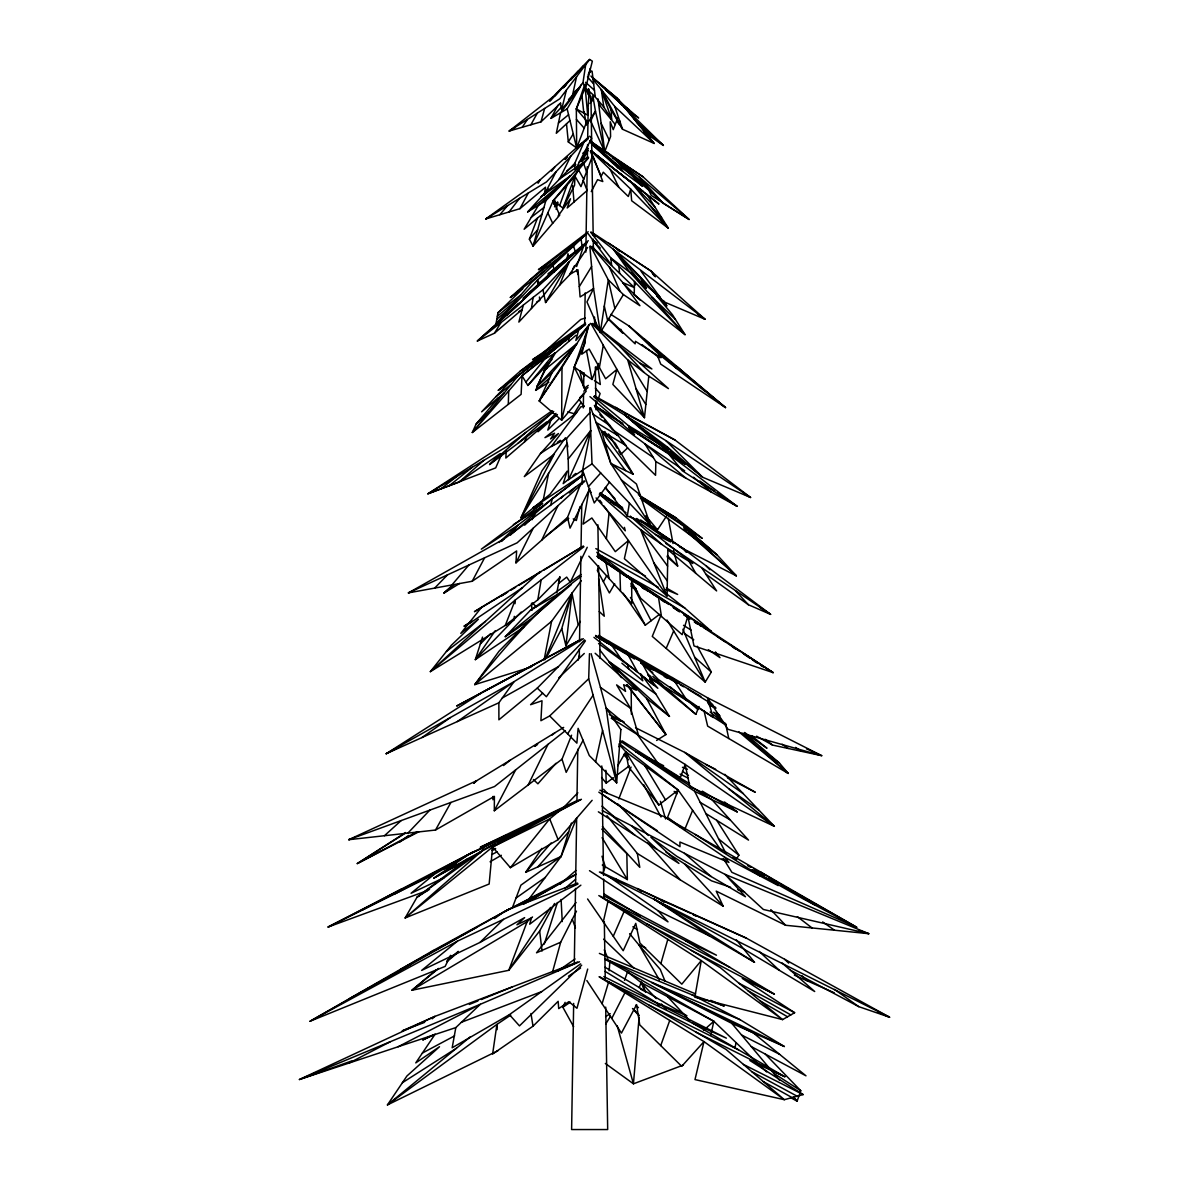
<?xml version="1.0" encoding="UTF-8"?>
<svg xmlns="http://www.w3.org/2000/svg" width="1189" height="1189" viewBox="0 0 1189 1189"><rect width="100%" height="100%" fill="white"/><g stroke="black" fill="none" stroke-linecap="round" stroke-linejoin="round"><path stroke-width="1.5" d="M551.904 372.945L536.804 386.633L545.751 369.021L576.799 343.68L561.981 367.475L561.654 420.222L539.212 401.02L551.904 372.945L576.799 343.68L587.708 326.499M571.567 735.188L562.011 759.191L494.312 810.749L494.401 796.362L435.501 830.041L348.719 839.702L476.64 780.742L563.675 727.415M573.663 1003.412L571.612 1129.55L607.683 1129.55L605.706 1007.113M574.287 964.457L575.521 888.391M575.58 884.69L576.665 817.898M576.933 801.208L577.78 749.263M579.251 658.379L579.4 649.105M579.519 641.674L580.901 556.348M581.049 547.074L581.748 504.404M582.075 483.997L582.283 471.022M583.309 407.946L583.546 393.098M583.65 387.54L583.888 372.692M584.661 324.463L585.181 292.94M585.835 252.127L587.217 166.787M587.336 159.371L587.589 144.538M587.678 138.964L588.154 109.284M588.392 94.451L588.481 88.878M599.286 494.163L640.559 529.64L667.921 548.679L667.074 595.942L624.359 558.667L628.431 540.549L603.938 506.024M595.466 406.772L644.914 443.854L655.838 461.614L655.555 475.303L627.614 447.926L620.554 439.454M508.298 404.364L508.699 390.913M542.674 693.172L530.591 704.705L542.006 700.767L540.906 720.727L549.675 715.941L576.873 743.14L578.107 728.352L589.283 755.535L616.66 782.912L588.689 678.756L589.476 653.697M492.959 799.796L493.093 796.407M583.754 179.242L578.508 169.834L574.971 176.24L574.569 185.216L562.962 208.12L553.242 200.688L588.466 157.899M585.523 324.463L522.016 375.709L521.124 394.332L472.286 432.528L476.135 424.012L498.518 397.706M580.024 485.617L567.525 517.423L515.967 562.858L516.621 550.968L472.196 581.258L408.377 592.88L504.225 538.825L584.037 480.936M506.217 451.196L505.845 458.033L543.18 425.811M514.317 616.348L514.109 619.959L430.329 671.666L451.285 645.33L478.35 619.261L460.782 633.395L481.619 607.222L583.413 545.989M515.015 603.685L515.209 600.073L583.948 546.717M584.408 85.608L576.323 108.927L587.708 115.17L588.837 95.492L585.211 87.793L585.449 84.122M591.632 144.151L617.76 167.723L642.342 186.108L642.55 182.987M609.154 970.819L609.853 961.99M639.102 1017.398L633.44 1083.803L683.348 1065.062M568.699 341.065L568.996 337.646L565.548 341.05M581.421 799.29L492.588 846.999L489.155 884.007L405.137 917.967L417.071 897.145L467.886 858.607L495.263 844.041M606.39 538.84L609.036 513.217M592.181 323.75L627.673 359.836L648.808 376.155L644.468 417.696L612.84 384.419L616.942 369.393L591.468 324.389M580.381 621.416L565.919 645.731L572.013 593.207L581.228 580.752M582.982 82.65L585.568 88.387L592.345 61.174L589.655 59.45L552.603 97.201L509.16 131.058L540.995 121.843L560.495 103.28L561.58 109.819L582.982 82.65L585.687 64.667M531.424 308.516L533.148 297.399M590.784 407.812L610.819 463.457L636.442 484.012L650.383 525.166L627.287 516.026L629.397 503.11M539.776 571.864L430.329 671.666L515.209 600.073L505.236 625.488L537.829 599.761L541.144 579.95M589.031 489.526L583.13 524.126L591.869 517.973L615.293 551.651L628.431 540.549L667.074 595.942L640.559 529.64L667.609 566.098M583.918 142.234L574.777 163.339L544.205 194.922L545.528 187.208L519.92 208.684L485.781 218.939L540.044 179.896L588.287 137.359M581.926 237.785L550.195 261.833L510.349 297.458L522.878 288.615L497.953 312.737L496.021 323.765L499.276 322.026M599.39 367.475L603.299 345.286M579.563 961.767L480.326 1004.289L455.818 1027.593L452.177 1047.762L509.397 1014.648L580.663 963.848M556.824 592.835L559.841 576.635M544.161 659.553L551.577 621.342L572.013 593.207L578.092 624.284M619.855 121.055L619.201 124.355L617.061 121.397M566.648 260.421L567.985 253.747L569.1 257.062M543.284 499.752L548.619 473.252M589.774 407.797L592.018 463.844L568.624 479.628L568.208 458.999L590.68 430.567L582.551 470.264L594.262 502.962L609.467 482.169M572.281 96.235L576.576 76.691M710.814 1035.039L713.831 1021.277L605.186 959.374M595.63 761.881L602.57 730.432M603.299 921.817L607.995 901.396M584.899 336.517L585.047 343.235L574.257 367.119L561.654 420.222L586.162 391.226L574.257 367.119L588.466 326.707M588.823 324.656L581.763 354.218L589.194 349.061L605.632 378.771L616.942 369.393L644.468 417.696L627.673 359.836L647.217 391.463M734.876 1047.836L736.125 1042.664M561.58 109.819L566.395 90.082M556.155 209.398L557.938 202.308M523.338 305.068L518.85 322.085L543.997 294.946L569.204 261.743L559.469 285.375L545.558 302.541L542.957 289.744L587.173 242.601M550.552 505.503L552.395 498.503L583.918 474.456M579.994 506.603L576.323 520.514L573.247 518.894M578.642 329.962L575.848 340.44L590.561 323.363M540.995 121.843L544.651 108.452M552.543 971.933L560.688 942.208L576.472 911.146M587.693 969.08L576.962 1008.272L568.847 1001.673L558.711 1008.614L558.146 1001.316L533.014 1026.181L492.618 1054.049L496.913 1024.398L510.765 1015.079M588.481 157.647L545.84 200.703L533.044 246.153L529.373 239.182L537.458 218.107M578.092 660.207L579.593 654.946M660.861 963.61L667.817 939.355M545.944 658.468L561.743 628.624L572.013 593.207L544.844 659.776M602.095 1003.724L608.456 982.59M551.443 418.275L547.802 430.091L558.667 419.093M527.723 900.682L561.059 856.541L571.374 823.056M598.379 567.212L597.339 570.512L609.392 592.969L614.698 583.814M544.265 944.081L557.418 902.51M482.526 637.096L475.318 659.642L523.665 627.153M576.65 266.485L583.457 246.554M765.27 1054.078L800.762 1090.729L797.106 1101.177L790.626 1097.655M588.02 75.353L589.655 70.731L592.107 71.251L595.228 96.636L585.211 87.793L576.323 108.927L576.695 147.971L568.297 141.937L566.499 123.805M595.407 406.801L597.175 401.823M598.364 398.493L600.133 393.529L595.332 388.149M624.522 980.36L627.524 971.889L641.124 982.575L656.269 998.611M660.712 1045.577L669.734 1020.444M559.633 205.563L567.049 185.142M592.063 157.111L580.975 186.628L574.971 176.24L553.242 200.688L533.044 246.153L559.722 215.135L553.242 200.688M562.962 208.12L574.971 176.24M512.132 908.381L520.901 885.151L561.059 856.541L576.189 819.117M532.509 916.942L527.143 921.668L508.803 970.298L411.929 990.244L435.798 970.209M639.162 987.732L641.124 982.575L713.831 1021.277L766.623 1071.913M618.785 798.949L631.032 767.054M617.804 117.889L613.256 129.66L610.225 121.754L610.596 136.527L604.725 151.702L590.606 120.951L595.466 111.171L592.806 95.789M619.543 743.734L678.176 790.076L667.594 817.304L680.301 826.845M603.373 871.596L605.29 866.796L602.006 856.229M574.257 367.119L592.003 379.499L598.513 363.433M660.846 615.486L652.271 636.397L705.196 682.114L711.29 672.038L697.259 646.236M647.886 674.995L695.847 714.321L699.058 706.474M684.522 830.026L692.622 810.333M524.512 441.922L527.336 435.219M666.167 648.391L673.687 630.958M548.857 382.234L535.644 390.349L547.713 362.511M501.565 454.421L495.709 467.872L427.832 493.836L506.692 442.65L552.246 410.636M613.256 936.278L624.062 911.591M568.624 479.628L590.68 430.567M573.603 1026.657L562.873 1007.246L565.117 1002.357M541.738 540.148L557.894 505.741M587.232 547.297L570.259 582.298L566.692 577.096L558.518 583.517L559.945 577.334L537.829 599.761M450.527 955.347L445.162 966.375L310.047 1021.247L433.361 950.442L508.61 909.362L577.586 883.07M528.169 784.978L548.01 744.359M559.499 179.123L570.735 156.205M515.967 562.858L533.192 528.213M589.878 488.605L570.051 528.124L567.525 517.423M544.205 194.922L556.036 171.781M611.77 1018.423L624.909 992.756M494.312 810.749L515.625 769.907M591.26 191.637L597.562 179.673L602.793 181.545L592.939 155.967M531.944 519.756L535.258 513.455M472.196 581.258L484.607 557.804M583.145 740.197L566.187 772.36L562.011 759.191M581.51 84.523L567.138 108.883L550.983 118.38L557.909 105.345L560.643 103.101M519.92 208.684L528.317 192.99M553.658 204.3L555.382 201.045M572.979 268.655L574.599 265.623M550.537 907.445L508.803 970.298L539.643 931.017L554.564 903.462M581.882 161.689L587.916 150.602M530.859 124.786L537.324 113.118M603.373 581.748L606.747 575.654M435.501 830.041L450.943 802.426M617.7 765.805L625.756 751.82L618.949 744.061M545.558 302.541L569.204 261.743M618.622 746.692L622.085 740.806L680.39 777.606L685.161 764.438L611.22 718.215M545.751 369.021L555.293 353.148L575.907 335.328M605.81 1023.952L610.462 1016.253M538.216 182.913L540.044 179.896L537.933 182.853M590.502 246.078L608.292 279.846L623.393 294.59L600.311 332.519L586.95 301.932L593.564 288.57L589.818 246.301M581.035 402.313L574.124 413.683L567.673 411.899M587.039 242.244L477.354 341.02L494.431 333.232L500.941 322.576M579.296 286.638L591.602 266.514M554.52 206.812L557.418 202.1M568.297 141.937L573.261 133.911M735.976 859.721L738.874 855.188L716.729 820.321M522.268 127.268L527.366 119.465M648.51 523.68L657.502 529.804L666.568 516.041M567.584 733.836L593.118 695.208M587.634 247.461L569.546 274.421L578.003 269.814L580.083 296.968L593.564 288.57L600.311 332.519L608.292 279.846L614.891 308.575M580.514 160.901L587.619 150.438M561.981 367.475L539.212 401.02L576.799 343.68L536.804 386.633M561.059 856.541L525.657 872.34L541.887 848.396M565.488 437.715L541.812 471.052L520.945 517.839L550.017 494.297L567.198 471.141L563.185 483.641L568.832 479.063M495.159 630.809L475.318 659.642L521.168 612.082M576.68 412.628L544.963 437.626L554.579 433.182L550.581 438.934L558.458 433.539L540.46 453.514L524.304 476.611L554.163 454.287L520.945 517.839L567.198 443.319L567.852 446.915M585.434 640.841L546.39 696.724L537.279 688.134L498.904 719.791L498.86 702.788L514.049 681.669L583.353 638.701M565.295 159.296L567.346 156.428L565.102 158.984M558.117 215.952L570.482 198.771L567.198 207.986L587.128 190.493L583.115 180.119M510.527 535.095L517.958 525.196L583.814 474.574M574.332 91.91L579.801 87.436L560.599 112.747L556.289 133.302L569.992 120.565M551.562 171.201L554.921 166.787M509.055 211.954L519.534 198.355M579.296 146.202L581.495 143.349M576.085 902.496L536.521 952.805L560.688 942.208M550.403 99.935L552.603 97.201L549.467 101.006M585.568 324.285L517.958 375.947L472.286 432.528L522.016 375.709L546.762 356.566L525.865 382.115M580.678 799.558L483.358 849.734L405.137 917.967L492.588 846.999L510.393 867.673L549.69 818.909L560.034 810.422M522.016 375.709L527.871 385.459L555.04 352.717M581.228 576.338C539.895 606.345 506.41 644.824 474.738 684.641L531.111 667.044M451.894 584.958L468.867 565.043M499.826 214.719L507.599 205.638M570.765 79.752L578.226 71.087M510.393 867.673L558.131 839.642L592.137 800.301M525.657 872.34L551.146 842.942M555.01 95.848L563.705 85.89M545.84 200.703L527.678 211.91L548.411 189.051M576.13 74.119L583.561 65.663M589.893 103.473L593.445 99.445M529.373 239.182L537.636 229.804M555.991 413.386L537.993 431.756L557.433 414.545M555.947 763.308L537.904 783.804L533.385 779.508M537.814 866.915L568.654 831.884M584.334 405.999L580.782 406.891L551.28 446.544L566.514 438.533L589.967 412.509M588.406 486.613L600.742 473.014M527.871 385.459L551.845 359.583M550.983 118.38L562.263 106.267M568.52 99.549L579.801 87.436M566.484 84.419L563.274 87.852L572.682 76.913L550.135 100.961M570.779 79.841L589.655 59.45L559.781 98.806L509.16 131.058L515.432 127.297M588.51 137.374L546.464 181.932L485.781 218.939L490.581 216.487M571.404 584.483L529.625 620.019L505.251 636.71L530.547 610.135L581.109 574.436M407.872 833.117L429.838 810.125M559.469 285.375L572.251 272.118M562.665 808.461L577.854 792.795M434.639 588.109L447.48 574.896M585.835 141.015L588.243 138.548M546.613 421.961L489.6 464.527L500.316 453.603L459.013 482.139L427.832 493.836L507.644 446.128L552.276 412.509M529.625 620.019L499.008 651.245L474.738 684.641L551.577 621.342M537.279 688.134L584.646 639.89M501.639 541.441L504.225 538.825M480.326 643.992L490.463 633.722M506.633 315.338L518.493 303.373M579.756 397.765L583.591 393.886M558.102 265.697L572.548 254.951L533.534 289.626L517.052 306.197L477.354 341.02L542.957 289.744M578.047 883.977L457.438 941.168L421.649 970.402L479.984 942.431L503.482 919.335M560.822 498.399L563.318 495.962M581.703 965.186L519.474 1025.884L509.397 1014.648M558.785 677.804L584.275 653.46M549.675 715.941L588.689 678.756M524.706 525.122L529.818 520.262M587.203 233.237L537.458 280.099L496.021 323.765L531.424 282.566L587.069 233.207M476.135 424.012L488.709 412.182M627.614 447.926L620.747 454.391L618.86 451.24M569.293 492.974L575.61 487.044M523.264 298.231L551.235 272.34L564.017 262.175L523.264 298.231L533.534 289.626M540.995 196.705L570.467 175.838L538.483 205.251L524.141 229.239L542.021 214.288M453.395 584.438L443.987 593.073L459.638 583.457M499.127 542.481L517.958 525.196L481.307 549.169L542.689 503.333L533.564 509.145L541.545 503.021L532.791 507.852L583.502 474.173M584.839 481.233L517.111 542.838L408.377 592.88L413.534 590.888M384.433 835.718L401.154 820.588M518.107 443.244L553.747 411.394M535.332 359.881L580.737 319.455L585.196 318.058M535.644 390.349L549.437 378.132M489.6 464.527L525.82 432.424M583.814 391.196L587.975 387.51M703.487 1030.447L713.831 1021.277M526.801 295.273L552.915 272.177M459.013 482.139L483.789 460.396M432.187 1018.795L434.936 1016.387L577.616 962.02M517.958 375.947L498.31 390.289L520.054 371.31L544.725 352.36L580.128 328.446M453.544 584.735L443.987 593.073L454.02 584.825M512.177 533.593L552.395 498.503M473.95 783.09L476.64 780.742L473.817 783.135M559.915 884.363L575.833 870.556M544.161 370.7L546.97 368.278M496.824 319.232L508.758 308.947M458.285 952.151L447.049 961.559M564.745 888.644L575.506 879.384M582.803 153.322L588.287 148.625M494.431 333.232L522.194 309.408M527.678 211.91L570.467 175.838M447.034 960.786L458.27 951.349M497.344 316.244L515.714 300.847M582.12 326.366L540.163 361.471L555.293 353.148M504.299 392.86L481.634 411.84L509.977 381.773L558.265 345.152L520.054 371.31M588.287 240.713L548.04 274.02L564.017 262.175M558.444 123.017L568.565 114.724M483.462 847.712L473.192 851.933L433.985 874.495L411.082 893.266L444.285 877.541M470.547 1036.659L387.421 1104.938L406.92 1076L439.514 1046.721L415.764 1062.892L435.144 1034.133L422.675 1039.974L432.558 1035.366M438.622 968.441L411.929 990.244L527.143 921.668M534.887 746.365L537.666 744.106L534.723 746.261M552.053 735.099L554.802 732.855M495.813 396.814L511.121 384.404M573.068 475.645L575.788 473.445M449.085 485.855L472.226 467.292M505.251 636.71L560.703 592.449L530.547 610.135M503.512 765.538L510.512 759.994M565.414 730.626L494.535 786.538L348.719 839.702L354.01 838.171M497.953 312.737L520.841 294.887M440.658 489.021L456.531 476.685M546.182 535.897L568.758 518.359M531.305 217.245L543.923 207.495M510.349 297.458L544.339 271.122M530.264 279.638L564.151 253.539M678.176 790.076L625.756 751.82L628.58 767.024L658.855 804.968L678.176 790.076L720.371 849.273M446.425 651.438L485.469 621.386M623.11 593.192L645.3 625.221L659.39 614.386M428.961 953.816L433.361 950.442M580.871 885.166L529.699 924.21L531.498 917.834L516.918 924.804L524.631 917.626L479.984 942.431M568.164 257.359L580.529 247.951M399.935 841.975L408.526 835.451M498.31 390.289L558.265 345.152M584.215 388.446L588.287 385.37M601.575 777.517L606.182 783.09L613.435 777.71M616.348 775.555L629.427 765.85M566.826 170.948L575.803 164.468M578.805 162.313L588.035 156.978M483.358 849.734L417.071 897.145L429.556 889.342M516.041 898.037L545.35 877.348M421.872 737.596L450.363 717.562M457.319 721.574L514.049 681.669L386.143 753.752L498.86 702.788M494.461 918.562L503.259 912.364L576.056 874.138M557.448 971.324L575.015 958.988M585.523 323.185L532.553 359.658L544.725 352.36M558.771 179.39L583.829 162.343M474.218 856.095L433.896 878.077L468.734 854.475L579.742 799.796M562.873 1007.246L570.334 1002.193M467.901 624.448L522.476 587.648M568.491 976.199L580.589 968.054M550.195 261.833L538.424 269.665L588.169 231.736M540.46 453.514L554.252 444.359M557.329 442.323L560.391 440.287M471.706 621.163L463.978 626.261L471.959 621.55M605.617 1016.654L610.195 1013.637M405.568 832.553L357.265 863.6L418.989 831.706M505.697 593.192L501.476 595.882L507.777 592.063M581.629 639.102L480.564 693.455L386.143 753.752L399.147 746.9M402.402 1082.703L456.502 1048.193M403.963 834.024L357.265 863.6L417.369 831.631M656.61 740.435L665.914 734.564L646.534 698.374L608.946 661.574L599.984 650.19M513.366 524.631L542.927 506.009M491.978 850.313L495.1 848.351M481.619 607.222L474.411 611.696L505.548 593.207M510.928 590.145L515.64 587.277M518.79 585.36L540.846 571.954M543.982 570.036L580.202 548.025M523.636 904.13L575.669 874.777M490.091 861.802L501.327 855.277M433.896 878.077L467.886 858.607M528.079 900.92L545.736 890.814L503.259 912.364M606.999 900.103L685.444 940.662L774.366 994.123L742.263 978.413L794.638 1012.701L782.585 1019.612L694.837 997.199L701.272 960.593L598.825 895.57M508.61 909.362L310.047 1021.247L457.438 941.168M528.035 901.247L561.698 882.342M502.323 697.973L558.384 666.628M348.763 999.013L410.071 964.888M400.396 969.377L477.22 927.048M477.443 854.341L480.668 852.587M508.089 837.636L529.06 826.206M535.511 822.699L540.341 820.053L468.734 854.475M361.664 910.373L400.946 889.327M394.956 893.86L473.192 851.933L328.09 927.034L427.341 890.576M518.731 311.652L521.971 309.928M536.566 302.155L539.806 300.416L539.42 297.027M422.392 1053.053L454.584 1035.872M579.964 639.95L456.65 706.013L480.564 693.455M482.229 692.266L535.109 664.116M498.473 842.332L529.075 826.058M532.3 824.334L540.341 820.053M492.187 854.371L497.061 851.859M348.986 1063.07L390.245 1041.757M398.166 1046.736L480.326 1004.289L299.405 1079.523L455.818 1027.593M427.416 876.694L328.09 927.034L433.985 874.495M492.588 846.999L549.69 818.909L558.131 839.642M497.983 1050.704L387.421 1104.938L496.913 1024.398L497.136 1029.659M577.096 800.583L480.267 847.237L507.034 834.946M560.792 969.288L574.376 963.714M469.343 1004.452L477.933 1000.945M481.367 999.533L512.296 986.915M442.932 869.337L456.561 864.046M492.32 850.15L495.724 848.827M424.607 1022.347L402.164 1030.908L434.936 1016.387L299.405 1079.523L351.885 1060.885M461.406 1022.272L541.738 991.596M607.742 981.386L692.31 1023.016L784.859 1076.744L749.858 1060.484L803.125 1094.579L784.339 1099.691L694.985 1079.582L703.992 1041.609L599.048 976.778M590.071 68.472L590.547 72.187M606.94 815.609L637.319 853.479L723.135 906.196L716.224 891.126L785.572 925.265L868.802 933.692L725.067 874.376L602.377 810.63M756.605 736.199L772.538 745.087L821.718 755.684L707.425 697.735L598.587 635.402M599.375 953.4L695.52 993.87M595.823 548.59L645.523 576.085M730.611 887.262L711.438 880.811L666.003 852.171M737.566 889.595L744.537 891.943M858.517 930.244L868.802 933.692L763.383 909.481L725.067 874.376L745.458 896.759L676.809 856.318L650.888 837.264L678.949 863.437L598.364 811.805M790.462 970.283L858.77 1006.652L889.595 1017.234L746.32 938.121L600.787 872.161M608.515 960.326L691.805 994.732L724.235 1006.102L710.725 1000.35M682.456 767.321L687.435 769.253M645.686 947.796L639.043 945.092L629.635 933.692M599.925 790.209L664.978 817.036L856.719 927.257L731.874 872.325L723.536 858.83M665.751 589.462L677.656 594.441L666.405 588.02M751.329 1046.632L805.993 1075.822L753.113 1032.765L651.884 982.5L740.227 1019.776L784.339 1046.498L731.8 1023.372L605.364 958.72M605.186 971.428L656.477 1002.684L686.915 1015.792L605.052 967.266M591.973 247.149L622.813 282.596L634.391 287.619L592.285 247M705.894 574.198L748.386 604.725L770.606 614.386L682.843 548.337L640.648 519.935M794.371 975.158L834.232 992.77M877.854 1012.047L889.595 1017.234L599.39 872.013M692.31 1023.016L726.39 1038.16L603.804 976.555M660.921 899.939L690.958 913.375M692.637 914.118L746.32 938.121M709.298 705.166L715.986 708.168M806.514 748.862L821.718 755.684L727.995 729.318L707.425 697.735L713.147 717.487L658.305 679.424L641.466 661.946L654.054 685.369L593.965 637.319M685.444 940.662L716.462 955.213L603.893 895.867M724.532 802.01L737.21 811.909L694.644 791.294L620.361 741.237M651.884 982.5L784.339 1046.498M595.035 407.069L626.038 445.518L601.53 431.013L610.819 463.457L633.202 474.307L615.263 443.274L601.53 431.013L596.061 422.407L617.998 435.546M592.39 323.453L640.039 363.21L651.884 368.962L593.995 324.508M659.256 899.181L637.363 888.525L641.748 891.542M633.351 518.136L655.451 534.456L670.165 541.649L636.739 518.493M649.774 678.874L659.598 683.69M609.125 876.843L658.067 910.774L709.357 935.862L754.495 962.302L736.363 939.904M694.198 758.745L697.497 760.366M705.761 764.438L715.659 769.313M722.109 858.919L725.439 860.554M649.343 1005.314L738.577 1049.872M609.318 714.604L624.076 721.991M635.55 727.742L684.715 752.399L755.283 792.26L727.386 777.71M695.758 1032.007L784.859 1076.744M743.422 1064.423L803.125 1094.579M705.835 813.544L748.52 840.103L711.914 799.662L635.61 751.507L663.611 765.716M680.093 774.069L688.327 778.245M741.564 1035.01L779.553 1054.286M679.514 546.836L736.363 575.862L717.012 554.847L679.246 522.164L640.886 497.403M691.805 994.732L740.227 1019.776M700.083 625.533L711.394 631.418L684.834 608.069L666.702 593.906M646.875 923.868L729.912 967.385M691.389 950.412L774.366 994.123M738.964 983.214L794.638 1012.701M605.142 641.674L679.112 682.516L595.585 635.431M664.978 817.036L724.502 857.106L778.201 885.597L751.924 869.872L802.679 898.587L856.719 927.257L781.262 884.616M628.847 415.392L674.966 439.989L750.586 497.492L702.595 477.22L670.982 451.909M612.365 716.848L620.48 721.158M594.53 395.996L674.966 439.989M744.225 494.059L750.586 497.492L665.855 440.614L594.247 396.205M751.879 1071.705L797.135 1096.213M601.114 555.59L658.32 587.366M640.648 989.174L643.858 990.913M612.157 717.071L615.367 718.84M655.838 461.614L737.046 506.261L668.887 454.139L629.263 428.278L667.044 452.296M692.578 914.267L695.803 916.05M719.984 715.778L713.608 712.226L725.974 724.606M709.357 935.862L653.876 899.033L743.764 949.015L814.703 991.507L782.169 963.031M763.353 1081.604L792.067 1097.581M654.44 594.946L627.48 575.788L684.834 608.069M677.165 683.125L640.782 662.659L645.553 665.513M680.331 684.909L683.497 686.692M688.253 689.352L712.835 704.616M747.97 990.719L790.804 1014.901M733.108 857.403L736.318 859.216M747.554 865.562L750.764 867.376M753.975 869.189L765.211 875.55M768.421 877.363L778.052 882.803M600.207 977.046L725.989 1049.397L784.339 1099.691L703.992 1041.609L681.713 1066.325L639.727 1024.829L636.591 1004.616L621.431 1033.107L586.846 980.539M761.198 665.736L763.843 667.267M760.202 1000.945L787.549 1016.773M601.797 829.119L626.826 853.613L627.361 879.592L602.288 865.042M700.247 802.426L730.209 819.89M642.61 499.796L650.413 504.404M660.668 672.706L700.901 696.472M634.584 659.018L595.852 636.189L607.847 643.442M650.16 668.188L653.281 670.031M664.22 676.482L667.356 678.324M635.61 751.507L689.59 783.596M702.283 791.146L737.21 811.909M667.921 548.679L692.815 563.556L655.451 534.456M600.683 896.343L720.371 967.683L782.585 1019.612L701.272 960.593L681.817 984.165L639.905 943.04L635.758 923.348L623.199 950.739L587.589 898.988M707.589 702.625L715.54 707.381M638.344 494.728L676.036 517.899L702.06 538.26L640.841 497.626M639.712 496.081L676.036 517.899M593.801 396.829L628.372 425.588L656.566 442.59L680.955 461.659L667.014 446.722L624.998 415.08L656.566 442.59M603.908 893.875L640.321 915.916M708.406 703.71L714.693 707.529M760.128 871.73L815.208 905.23M615.664 407.322L627.257 414.545M640.975 497.151L654.871 505.83M657.948 507.762L662.585 510.646M650.428 677.819L662.719 685.503M665.781 687.42L725.676 724.889M632.875 926.796L637.497 929.709M653.876 899.033L754.495 962.302M648.808 376.155L668.426 388.595L640.039 363.21M594.351 405.39L622.575 423.284M628.847 427.267L685.622 464.423L668.887 454.139L682.248 470.755L737.046 506.261L717.651 493.123M683.512 625.31L691.255 630.215M598.78 636.07L603.343 638.954M606.39 640.886L609.422 642.818M641.391 663.076L650.769 669.006M610.834 314.386L628.981 325.979L725.558 407.619L660.698 364.087L657.502 355.689M695.297 834.47L759.845 875.847M592.776 232.94L651.082 271.092L705.032 319.276L663.046 301.441L613.509 249.452L591.096 232.048M615.099 878.567L618.102 880.514M773.623 1073.191L800.762 1090.729M694.777 621.892L700.737 625.756M703.725 627.688L739.112 650.918M730.165 644.795L773.177 672.662L694.004 645.939L687.837 616.333L596.982 556.17M655.332 276.829L651.082 271.092L608.382 242.957M595.748 406.385L623.17 424.295M589.491 870.66L668.01 921.861L658.067 910.774M612.796 156.978L642.952 176.745L689.1 219.475L663.284 203.334L612.543 157.245L589.655 140.674L590.74 142.918L622.724 171.082L617.18 164.558L589.655 140.674L642.952 176.745M759.92 607.341L770.606 614.386L665.736 543.358M627.48 575.788L711.394 631.418M603.507 795.129L657.398 830.769M600.252 492.915L622.56 507.762L618.042 504.716M795.604 747.42L801.475 751.329M623.393 294.59L639.92 305.692L622.813 282.596M583.591 386.588L579.756 370.686L584.156 373.643M594.426 380.554L600.311 384.493L597.918 366.361M647.306 524.498L682.843 548.337L686.648 552.291M597.294 556.452L658.037 597.25M661.099 599.301L668.768 604.458M673.36 607.549L679.499 611.666M684.091 614.758L690.215 618.86M598.84 792.142L679.974 846.687L679.915 842.035L728.946 862.456L724.502 857.106M616.556 98.628L619.097 100.352L609.288 92.727M744.448 654.054L773.177 672.662L687.837 616.333L682.204 634.688L640.693 598.275L631.597 581.763L631.849 603.655L588.808 556.184M684.671 470.785L644.914 443.854L685.771 478.067M699.741 480.995L714.663 491.102M743.571 653.92L749.501 657.948M752.474 659.954L756.917 662.972M593.073 414.129L609.957 425.588M653.341 457.557L612.32 429.571L604.384 420.059M684.775 633.663L693.752 639.786M708.332 649.699L719.999 657.651L715.436 651.929M717.16 636.383L724.77 641.599M732.379 646.816L735.426 648.897M673.301 607.549L679.291 611.651M683.779 614.728L689.769 618.845M694.257 621.921L697.259 623.972M635.015 581.793L657.948 597.517M597.993 557.255L626.811 577.007M629.843 579.088L634.391 582.209M641.971 587.411L645.003 589.491M682.545 771.334L688.476 775.406M643.948 132.053L663.373 145.43L624.255 107.129M603.403 560.554L637.839 584.245M642.328 587.336L648.317 591.453M646.534 698.374L669.466 716.402L655.867 694.034L608.946 661.574L617.834 673.167M600.282 493.242L623.066 509.026M600.415 687.361L630.452 708.213L638.434 734.906L606.182 708.228L591.126 653.653M606.717 498.146L612.543 502.204M782.124 744.24L788.188 748.461M822.639 921.936L834.544 930.229M744.567 732.498L766.979 748.238L751.374 735.634M697.438 313.926L705.032 319.276L613.509 249.452L629.932 272.415L646.177 288.377L639.37 276.056L613.509 249.452L646.177 288.377M743.08 793.494L684.715 752.399L774.366 826.34L689.813 786.553L685.161 764.438L774.366 826.34L724.814 774.321M729.362 789.214L758.656 809.843M679.246 522.164L702.06 538.26M647.901 674.356L650.918 676.496M834.5 989.426L858.77 1006.652M660.43 599.211L664.933 602.392M617.18 164.558L635.342 177.562L650.903 191.726L640.797 180.891L612.543 157.245L638.954 176.715L689.1 219.475L651.26 195.457L648.495 189.214M605.335 1063.456L633.44 1083.803L617.195 1025.721M593.252 234.263L596.224 236.433M598.557 643.546L637.126 671.622M649.268 344.795L652.107 346.876M592.553 239.851L596.923 243.076M640.351 498.28L717.012 554.847L684.463 527.396M599.836 493.405L626.023 512.727M659.211 357.696L641.941 344.602M650.19 526.43L660.549 534.143M664.993 537.443L670.923 541.842M604.8 495.932L613.048 502.115M758.79 747.509L779.449 763.056L788.188 773.43L707.648 726.107L703.992 710.665M723.462 859.261L726.345 861.416M603.551 496.378L600.713 494.238L602.957 497.032M610.611 501.713L614.862 504.924M593.98 240.981L596.878 243.165M590.755 232.345L610.73 257.864L629.932 272.415M596.819 552.291L645.151 589.328M632.37 114.486L605.632 89.413L632.37 114.486L617.507 98.538L592.271 77.597M797.388 916.674L812.072 927.955M615.337 169.893L643.13 191.399M591.111 150.825L658.959 204.062L591.082 150.825L637.884 187.817L632.682 183.522M619.454 102.269L629.278 109.953M621.416 479.97L640.098 494.817M605.929 151.493L611.428 155.878M765.33 739.35L772.538 745.087M628.981 325.979L658.959 354.322L725.558 407.619L670.492 361.872M668.099 449.605L624.998 415.08L680.955 461.659M718.646 838.973L738.874 855.188M620.019 251.369L617.21 249.096L619.855 251.563M643.635 676.838L657.844 688.282L649.684 678.651M710.145 712.062L725.795 724.696M641.272 663.254L652.776 672.662M670.031 686.766L687.287 700.871M635.595 1005.314L638.463 1007.663M635.907 277.037L630.274 272.385L685.027 334.659L634.242 294.887L634.465 281.496L610.893 258.459M641.54 281.689L659.85 296.834M656.373 350.146L660.608 353.668M663.432 356.016L667.668 359.539M693.529 477.22L711.304 492.097M630.883 586.043L637.542 591.617M716.551 713.028L719.286 715.317M738.845 731.815L788.188 773.43L742.828 733.435M621.862 663.209L642.788 680.792L640.693 673.687M590.903 76.051L617.507 98.538M618.191 100.471L638.656 117.964L629.59 111.677L636.174 121.516L663.373 145.43L637.111 122.735M589.952 396.65L634.54 434.728L628.372 425.588M611.919 815.58L634.867 835.183M667.014 446.722L702.595 477.22L665.855 440.614M744.299 732.959L779.449 763.056M667.995 549.794L716.625 590.918L702.209 568.461M602.02 806.201L614.312 816.888M667.059 556.734L677.685 566.023L673.524 550.626M684.478 853.301L711.126 876.546M676.913 366.494L704.646 390.884M652.82 676.452L695.847 714.321M635.342 177.562L612.543 157.245L650.903 191.726M684.076 529.239L736.363 575.862L689.174 532.731M597.517 553.821L611.8 566.544M694.718 657.264L711.29 672.038M685.488 698.552L697.809 709.521M595.139 653.266L636.368 690.259L623.616 684.73L625.563 691.389L616.615 684.879L630.452 708.213M585.553 82.279L594.455 90.29M630.304 516.1L661.678 544.339M630.854 583.844L636.293 588.778M669.466 716.402L608.946 661.574L621.475 677.641M644.245 338.895L676.764 368.575M683.779 527.797L686.484 530.264M600.148 84.672L624.076 106.653L654.158 143.438L622.575 129.274L611.191 110.012L601.307 89.621L593.177 79.604M631.404 825.716L656.908 849.303M611.191 110.012L611.607 119.272L603.819 107.084L601.307 89.621L614.772 106.49L654.158 143.438L624.076 106.653M599.256 611.518L604.28 616.229L598.587 578.657M759.266 951.468L779.226 970.254M608.382 318.563L635.134 343.829L635.431 341.288L661.025 357.726L658.959 354.322M652.271 297.399L675.441 319.44M784.666 959.3L788.679 963.12M802.04 975.827L807.39 980.91M603.626 939.161L633.796 967.995M590.933 150.929L630.705 189.125L668.337 228.214L646.89 194.372M793.137 1097.358L797.106 1101.177L793.583 1096.971M595.748 367.133L598.364 369.66M674.163 791.369L676.794 793.91M592.3 240.297L600.267 248.07M608.173 318.994L622.724 333.247L620.732 329.219M626.93 170.904L642.342 186.108M623.006 283.101L640.009 300M640.797 180.891L663.284 203.334L638.954 176.715M667.386 555.516L677.685 566.023M603.551 789.243L607.386 793.212M617.626 803.779L648.332 835.495M623.645 754.703L628.609 759.845M654.797 206.856L630.393 181.337L668.337 228.214L631.656 200.748L630.705 189.125L628.327 196.497L603.269 172.212L601.188 176.254L590.368 151.36M649.283 204.686L661.545 217.498M706.325 566.009L709.892 569.739M592.018 463.844L650.383 525.166L610.819 463.457M589.655 136.17L591.632 138.251L575.208 170.146L574.777 163.339M770.799 909.644L785.572 925.265M661.322 1003.962L666.36 1009.312M682.843 548.337L686.514 552.246M639.37 276.056L663.046 301.441L641.049 271.226M619.737 346.267L643.992 372.425M735.515 590.829L748.386 604.725M667.609 996.664L689.798 1020.712M602.392 826.593L639.786 867.346L637.319 853.479M684.433 863.794L723.135 906.196M634.436 1010.264L639.266 1015.555M639.86 125.113L649.878 136.141M605.201 487.862L615.114 498.83M532.538 602.838L536.105 606.791M632.518 1008.51L638.731 1015.406M579.756 370.686L584.542 376.066M588.793 489.719L591.215 492.454M596.09 497.938L625.295 530.829L624.418 527.366M656.477 1002.684L658.884 1005.404M576.427 119.376L584.215 128.189M647.782 843.09L680.227 879.845M587.47 76.884L593.668 83.943M576.323 108.927L586.89 121.144L576.695 147.971L567.138 108.883M603.819 107.084L594.218 95.789L591.037 101.347L588.897 89.234M645.776 515.818L657.502 529.804M731.8 1023.372L779.494 1080.192M599.851 414.634L602.11 417.354M614.668 432.395L617.017 435.219M598.706 104.246L615.248 124.503M624.359 753.826L626.633 756.65M626.737 684.745L665.914 734.564L627.168 684.938M605.587 487.475L627.287 516.026M641.584 674.876L655.867 694.034M588.005 233.52L611.681 265.325L610.73 257.864M604.919 442.828L625.518 470.576M653.757 562.65L667.341 580.96M601.53 431.013L633.202 474.307M637.408 734.594L658.216 763.606M599.851 500.272L601.902 503.14M609.021 641.376L621.148 659.063M539.524 283.145L537.458 280.099L538.052 285.167M672.127 677.522L685.726 698.463M651.082 271.092L654.039 275.759M579.162 399.385L583.829 406.712M663.507 300.505L666.91 305.885L656.477 295.481L672.558 314.862L685.027 334.659L634.465 281.496L635.461 284.87M625.756 751.82L658.855 804.968M636.041 388.64L645.85 404.528M666.97 620.049L705.196 682.114L682.902 629.249M644.854 765.746L665.483 799.855M602.095 837.695L627.361 879.592M608.486 433.911L616.972 448.09M659.419 979.929L639.043 945.092L660.267 969.407L665.082 981.282M687.628 558.681L695.788 573.38M625.964 651.082L637.601 672.216M643.635 784.695L661.025 817.006M630.467 597.428L645.3 625.221M604.829 431.503L607.371 436.348M634.792 589.328L651.096 620.762M694.644 791.294L725.78 853.152M601.129 123.314L609.229 140.049M610.18 169.418L618.8 187.268M547.832 212.861L552.707 223.279M615.634 163.116L617.76 167.723M641.124 982.575L645.582 992.325M609.452 267.228L619.945 291.231M641.287 981.951L644.765 990.14M604.265 949.848L607.861 958.319M592.895 246.301L594.188 249.735M597.904 99.861L599.806 105.033M572.355 919.246L575.431 927.97M611.607 119.272L601.307 89.621L622.575 129.274L614.772 106.49M583.71 163.592L586.519 171.87M594.5 319.915L597.309 328.313M573.559 246.078L575.699 252.826M576.591 269.784L578.136 274.674M627.822 665.855L628.832 669.065M660.43 801.312L665.587 818.998M561.743 628.624L565.919 645.731M604.309 306.078L607.638 320.495M725.483 723.313L728.783 738.532M605.796 562.011L609.14 578.597M586.445 350.487L592.003 379.499M668.248 518.136L673.019 543.507M553.108 265.355L554.371 272.103M530.963 1013.504L533.014 1026.181M658.409 596.848L661.456 616.482M584.23 111.84L586.266 125.157L595.466 111.171L604.725 151.702L598.022 98.91M581.064 239.004L582.224 247.193M539.643 931.017L542.065 951.007M618.86 266.247L619.618 273.381M581.971 95.492L583.799 113.029M585.211 87.793L587.708 115.17M572.652 185.647L574.019 201.996M566.514 438.533L568.208 458.999M531.483 603.284L531.988 610.403M561.104 899.479L562.248 921.579M619.915 571.359L620.495 591.126M605.87 770.264L606.182 783.09M590.933 96.294L593.192 235.422M593.252 239.138L593.4 248.412M594.515 317.047L594.663 326.321M595.332 367.133L595.808 396.814M595.867 400.53L596.016 409.804M597.889 524.81L598.424 558.206M598.543 565.622L600.044 658.379M601.797 765.969L603.566 875.416M603.626 879.117L603.923 897.665M604.324 921.787L605.246 979.29M631.181 690.541L631.404 714.217M620.881 729.57L616.66 782.912L606.182 708.228L620.881 729.57M664.057 901.842L660.846 900.073L663.923 901.856"/></g></svg>
